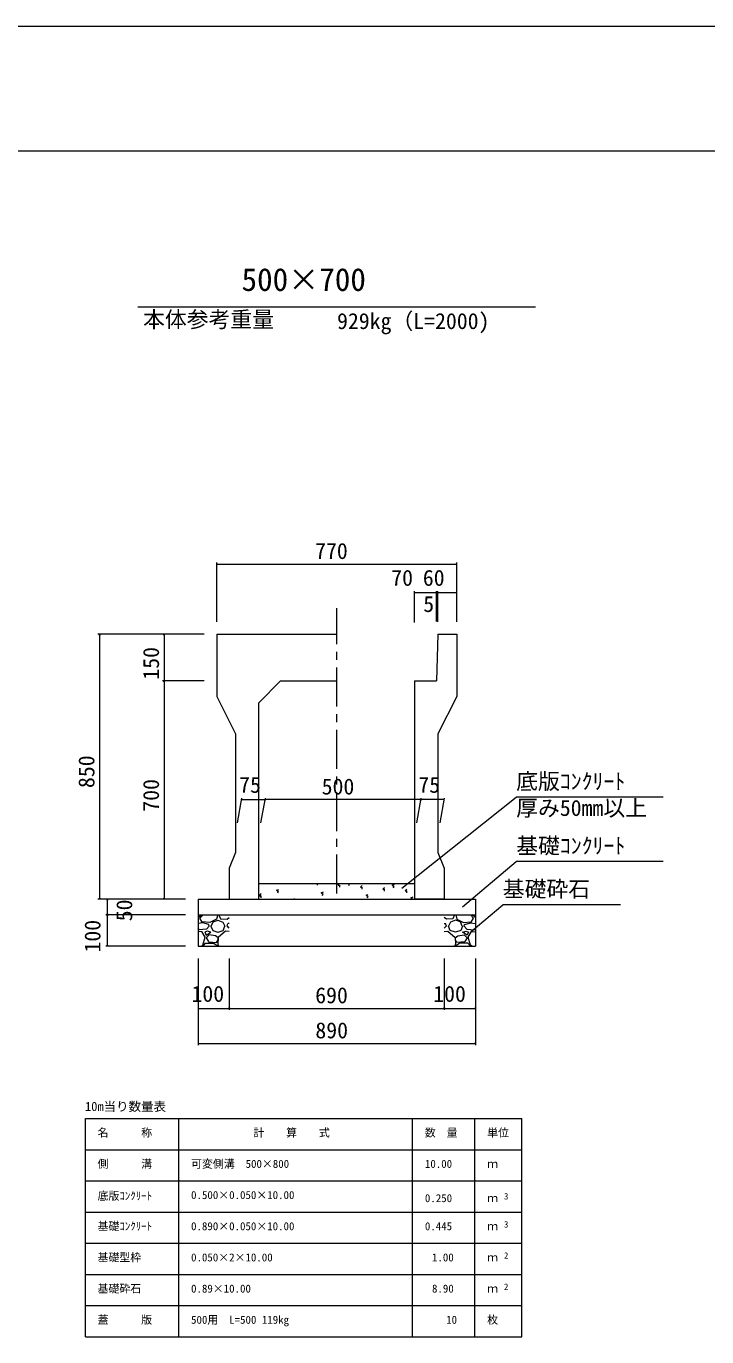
# Model space of a CAD drawing. Units: millimetres on the paper, scale 1:20. Extents: x 0 to 841, y 0 to 594.
# Drawn here: x 413.6 to 522.8, y 383.9 to 594 of the extents above; entities that cross this region are included whole.
import ezdxf
from ezdxf.enums import TextEntityAlignment as Align

# ---------------------------------------------------------------- set-up
doc = ezdxf.new("R2010")
doc.units = ezdxf.units.MM
doc.linetypes.add('USER1', pattern=[10, 6.25, -1.25, 1.25, -1.25])
for name, color, linetype, lineweight in [('D-STR-DIM（寸法）', 7, 'Continuous', 18), ('D-STR-HTXT（旗揚げ）', 4, 'Continuous', 18), ('D-STR-STRn（構造物）', 5, 'Continuous', 18), ('D-STR（構造物外形線）', 1, 'Continuous', 18), ('D-TTL(外枠）', 2, 'Continuous', 18), ('DEFPOINTS_2', 8, 'Continuous', 18)]:
    doc.layers.add(name, color=color, linetype=linetype, lineweight=lineweight)
doc.layers.add('D-STR-TXT（文字）', color=7, linetype='Continuous')
doc.styles.add('ＭＳ ゴシック', font='')
doc.styles.get('ＭＳ ゴシック').set_extended_font_data('MS Gothic')

msp = doc.modelspace()

# ---------------------------------------------------------------- linework, layer by layer
at = {"layer": 'D-STR-DIM（寸法）'}
for p, q in [((444.147, 498.518), (444.147, 508.007)), ((444.147, 507.757), (444.297, 507.782)), ((444.147, 507.757), (444.167, 507.757)), ((444.297, 507.732), (444.147, 507.757)), ((444.167, 507.757), (482.627, 507.757)), ((482.497, 507.782), (482.647, 507.757)), ((482.647, 507.757), (482.497, 507.732)), ((482.647, 507.757), (482.627, 507.757)), ((482.647, 498.518), (482.647, 508.007)), ((475.897, 498.41), (475.897, 503.425)), ((475.897, 503.175), (476.047, 503.2)), ((475.897, 503.175), (475.917, 503.175)), ((476.047, 503.15), (475.897, 503.175)), ((475.917, 503.175), (479.377, 503.175)), ((479.247, 503.2), (479.397, 503.175)), ((479.397, 503.175), (479.247, 503.15)), ((479.397, 503.175), (479.377, 503.175)), ((479.397, 498.552), (479.397, 503.425)), ((479.397, 498.552), (479.397, 503.425)), ((479.397, 503.175), (479.547, 503.2)), ((479.397, 503.175), (479.417, 503.175)), ((479.547, 503.15), (479.397, 503.175)), ((479.627, 503.175), (479.417, 503.175)), ((479.497, 503.2), (479.647, 503.175)), ((479.647, 503.175), (479.497, 503.15)), ((479.647, 503.175), (479.627, 503.175)), ((479.647, 498.518), (479.647, 503.425)), ((479.647, 498.518), (479.647, 503.425)), ((479.647, 503.175), (479.797, 503.2)), ((479.647, 503.175), (479.667, 503.175)), ((479.797, 503.15), (479.647, 503.175)), ((479.667, 503.175), (482.627, 503.175)), ((482.497, 503.2), (482.647, 503.175)), ((482.647, 503.175), (482.497, 503.15)), ((482.647, 503.175), (482.627, 503.175)), ((482.647, 498.518), (482.647, 503.425)), ((442.147, 496.518), (425.1, 496.518)), ((425.325, 496.368), (425.35, 496.518)), ((425.35, 496.518), (425.35, 496.498)), ((425.35, 496.518), (425.375, 496.368)), ((425.35, 496.498), (425.35, 454.038)), ((442.147, 496.518), (435.46, 496.518)), ((435.685, 496.368), (435.71, 496.518)), ((435.71, 496.518), (435.71, 496.498)), ((435.71, 496.518), (435.735, 496.368)), ((435.71, 496.498), (435.71, 489.038)), ((442.147, 489.018), (435.46, 489.018)), ((442.147, 489.018), (435.46, 489.018)), ((435.71, 489.018), (435.685, 489.168)), ((435.685, 488.868), (435.71, 489.018)), ((435.735, 489.168), (435.71, 489.018)), ((435.71, 489.018), (435.71, 489.038)), ((435.71, 489.018), (435.71, 488.998)), ((435.71, 489.018), (435.735, 488.868)), ((435.71, 488.998), (435.71, 454.038)), ((447.499, 466.271), (448.199, 470.238)), ((448.155, 469.988), (448.305, 470.013)), ((448.155, 469.988), (448.175, 469.988)), ((448.305, 469.963), (448.155, 469.988)), ((448.175, 469.988), (451.885, 469.988)), ((451.249, 466.271), (451.949, 470.238)), ((451.249, 466.271), (451.949, 470.238)), ((451.755, 470.013), (451.905, 469.988)), ((451.905, 469.988), (451.755, 469.963)), ((451.905, 469.988), (451.885, 469.988)), ((451.905, 469.988), (452.055, 470.013)), ((451.905, 469.988), (451.925, 469.988)), ((452.055, 469.963), (451.905, 469.988)), ((476.885, 469.988), (451.925, 469.988)), ((476.249, 466.271), (476.949, 470.238)), ((476.249, 466.271), (476.949, 470.238)), ((476.755, 470.013), (476.905, 469.988)), ((476.905, 469.988), (476.755, 469.963)), ((476.905, 469.988), (476.885, 469.988)), ((476.905, 469.988), (477.055, 470.013)), ((476.905, 469.988), (476.925, 469.988)), ((477.055, 469.963), (476.905, 469.988)), ((480.635, 469.988), (476.925, 469.988)), ((479.999, 466.271), (480.699, 470.238)), ((480.505, 470.013), (480.655, 469.988)), ((480.655, 469.988), (480.505, 469.963)), ((480.655, 469.988), (480.635, 469.988)), ((439.147, 454.018), (425.1, 454.018)), ((425.35, 454.018), (425.325, 454.168)), ((425.375, 454.168), (425.35, 454.018)), ((425.35, 454.018), (425.35, 454.038)), ((439.147, 454.018), (426.35, 454.018)), ((426.575, 453.868), (426.6, 454.018)), ((426.6, 454.018), (426.6, 453.998)), ((426.6, 454.018), (426.625, 453.868)), ((426.6, 453.998), (426.6, 451.538)), ((439.147, 454.018), (435.46, 454.018)), ((435.71, 454.018), (435.685, 454.168)), ((435.735, 454.168), (435.71, 454.018)), ((435.71, 454.018), (435.71, 454.038)), ((439.147, 451.518), (426.35, 451.518)), ((439.147, 451.518), (426.35, 451.518)), ((426.6, 451.518), (426.575, 451.668)), ((426.575, 451.368), (426.6, 451.518)), ((426.625, 451.668), (426.6, 451.518)), ((426.6, 451.518), (426.6, 451.538)), ((426.6, 451.518), (426.6, 451.498)), ((426.6, 451.518), (426.625, 451.368)), ((426.6, 451.498), (426.6, 446.538)), ((439.147, 446.518), (426.35, 446.518)), ((426.6, 446.518), (426.575, 446.668)), ((426.625, 446.668), (426.6, 446.518)), ((426.6, 446.518), (426.6, 446.538)), ((441.147, 444.518), (441.147, 430.646)), ((441.147, 444.518), (441.147, 436.268)), ((446.147, 444.518), (446.147, 436.268)), ((446.147, 444.518), (446.147, 436.268)), ((480.647, 444.518), (480.647, 436.268)), ((480.647, 444.518), (480.647, 436.268)), ((485.647, 444.518), (485.647, 436.268)), ((485.647, 444.518), (485.647, 430.646)), ((441.147, 436.518), (441.297, 436.543)), ((441.147, 436.518), (441.167, 436.518)), ((441.297, 436.493), (441.147, 436.518)), ((441.167, 436.518), (446.127, 436.518)), ((445.997, 436.543), (446.147, 436.518)), ((446.147, 436.518), (445.997, 436.493)), ((446.147, 436.518), (446.127, 436.518)), ((446.147, 436.518), (446.297, 436.543)), ((446.147, 436.518), (446.167, 436.518)), ((446.297, 436.493), (446.147, 436.518)), ((446.167, 436.518), (480.627, 436.518)), ((480.497, 436.543), (480.647, 436.518)), ((480.647, 436.518), (480.497, 436.493)), ((480.647, 436.518), (480.627, 436.518)), ((480.647, 436.518), (480.797, 436.543)), ((480.647, 436.518), (480.667, 436.518)), ((480.797, 436.493), (480.647, 436.518)), ((480.667, 436.518), (485.627, 436.518)), ((485.497, 436.543), (485.647, 436.518)), ((485.647, 436.518), (485.497, 436.493)), ((485.647, 436.518), (485.627, 436.518)), ((441.147, 430.896), (441.297, 430.921)), ((441.147, 430.896), (441.167, 430.896)), ((441.297, 430.871), (441.147, 430.896)), ((441.167, 430.896), (485.627, 430.896)), ((485.497, 430.921), (485.647, 430.896)), ((485.647, 430.896), (485.497, 430.871)), ((485.647, 430.896), (485.627, 430.896))]:
    msp.add_line(p, q, dxfattribs=at)
at = {"layer": 'D-STR-HTXT（旗揚げ）'}
for p, q in [((431.505, 549), (495.289, 549)), ((473.841, 455.784), (492.191, 470.379)), ((515.789, 470.379), (492.191, 470.379)), ((483.553, 452.788), (492.198, 460.051)), ((515.796, 460.051), (492.198, 460.051)), ((484.964, 448.859), (490.048, 453.12)), ((508.911, 453.12), (490.048, 453.12)), ((423.073, 418.861), (493.073, 418.861)), ((423.073, 383.861), (423.073, 418.861)), ((438.073, 383.861), (438.073, 418.861)), ((475.573, 383.861), (475.573, 418.861)), ((485.573, 402.861), (485.573, 418.861)), ((485.573, 383.861), (485.573, 418.861)), ((493.073, 383.861), (493.073, 418.861)), ((423.073, 413.861), (493.073, 413.861)), ((423.073, 408.861), (493.073, 408.861)), ((423.073, 403.861), (493.073, 403.861)), ((423.073, 398.861), (493.073, 398.861)), ((423.073, 393.861), (493.073, 393.861)), ((423.073, 388.861), (493.073, 388.861)), ((423.073, 383.861), (493.073, 383.861))]:
    msp.add_line(p, q, dxfattribs=at)
at = {"layer": 'D-STR-STRn（構造物）', "color": 7, "linetype": 'USER1'}
msp.add_line((463.397, 454.931), (463.397, 500.673), dxfattribs=at)
at = {"layer": 'D-STR-STRn（構造物）', "color": 7}
for p, q in [((450.897, 456.518), (475.897, 456.518)), ((460.324, 456.274), (460.279, 456.518)), ((463.65, 456.264), (463.864, 456.518)), ((463.65, 456.264), (463.949, 456.238)), ((463.91, 455.96), (463.852, 456.274)), ((465.339, 456.232), (465.435, 456.518)), ((465.364, 456.518), (465.379, 456.509)), ((467.237, 455.951), (467.478, 456.238)), ((472.316, 456.276), (472.666, 456.41)), ((472.316, 456.276), (472.565, 456.108)), ((472.525, 455.831), (472.626, 456.133)), ((450.897, 454.549), (451.284, 454.953)), ((450.897, 454.546), (451.339, 454.478)), ((451.296, 454.255), (451.241, 454.73)), ((453.743, 455.464), (454.093, 455.599)), ((453.744, 455.464), (453.992, 455.296)), ((453.952, 455.02), (454.054, 455.322)), ((456.518, 454.018), (456.62, 454.125)), ((460.929, 455.064), (461.279, 455.198)), ((460.929, 455.064), (461.178, 454.896)), ((461.138, 454.619), (461.239, 454.921)), ((467.237, 455.951), (467.536, 455.925)), ((467.496, 455.646), (467.439, 455.96)), ((468.115, 454.663), (468.465, 454.798)), ((468.115, 454.663), (468.364, 454.496)), ((468.324, 454.219), (468.425, 454.521)), ((470.823, 455.637), (471.064, 455.924)), ((470.823, 455.637), (471.122, 455.611)), ((471.083, 455.333), (471.025, 455.646)), ((474.409, 455.323), (474.65, 455.61)), ((474.409, 455.323), (474.708, 455.297)), ((474.669, 455.019), (474.611, 455.332)), ((475.3, 454.263), (475.65, 454.397)), ((475.3, 454.263), (475.549, 454.095)), ((475.576, 454.018), (475.611, 454.12))]:
    msp.add_line(p, q, dxfattribs=at)
at = {"layer": 'D-STR-STRn（構造物）'}
for p, q in [((441.147, 454.018), (441.147, 446.518)), ((441.147, 454.018), (485.647, 454.018)), ((485.647, 454.018), (485.647, 446.518)), ((441.147, 451.518), (485.647, 451.518)), ((441.147, 451.084), (441.71, 451.518)), ((441.91, 450.21), (441.147, 450.13)), ((441.455, 450.966), (441.952, 451.518)), ((441.815, 450.364), (441.465, 450.964)), ((443.052, 450.277), (441.802, 450.377)), ((442.904, 449.969), (441.904, 450.219)), ((442.955, 449.716), (442.505, 449.216)), ((442.956, 449.713), (442.906, 449.963)), ((444.108, 450.813), (443.058, 450.263)), ((443.201, 449.718), (443.501, 449.018)), ((443.254, 449.716), (443.554, 450.416)), ((443.556, 450.416), (444.356, 450.666)), ((444.307, 451.516), (444.107, 450.816)), ((444.354, 450.666), (445.154, 450.366)), ((444.478, 451.518), (444.747, 450.878)), ((444.753, 450.864), (445.803, 450.814)), ((445.156, 450.365), (445.456, 449.715)), ((445.204, 449.018), (445.454, 449.718)), ((445.804, 449.717), (445.954, 450.117)), ((446.147, 449.358), (445.804, 449.733)), ((445.806, 450.82), (446.147, 451.083)), ((446.147, 450.13), (445.96, 450.11)), ((480.988, 450.82), (480.647, 451.083)), ((480.647, 450.13), (480.834, 450.11)), ((480.647, 449.358), (480.99, 449.733)), ((480.989, 449.717), (480.839, 450.117)), ((482.041, 450.864), (480.991, 450.814)), ((481.637, 450.365), (481.337, 449.715)), ((481.59, 449.018), (481.34, 449.718)), ((482.44, 450.666), (481.64, 450.366)), ((482.316, 451.518), (482.046, 450.878)), ((483.238, 450.416), (482.438, 450.666)), ((482.486, 451.516), (482.686, 450.816)), ((482.686, 450.813), (483.736, 450.263)), ((483.539, 449.716), (483.239, 450.416)), ((483.592, 449.718), (483.292, 449.018)), ((483.741, 450.277), (484.991, 450.377)), ((483.838, 449.713), (483.888, 449.963)), ((483.838, 449.716), (484.288, 449.216)), ((483.89, 449.969), (484.89, 450.219)), ((485.338, 450.966), (484.841, 451.518)), ((484.884, 450.21), (485.647, 450.13)), ((484.978, 450.364), (485.328, 450.964)), ((485.647, 451.084), (485.084, 451.518)), ((441.354, 449.133), (441.147, 449.358)), ((441.757, 448.811), (441.147, 448.862)), ((442.502, 449.219), (441.352, 449.119)), ((442.316, 447.919), (441.766, 448.819)), ((441.906, 446.665), (442.306, 447.915)), ((442.254, 448.766), (442.454, 448.266)), ((442.605, 448.914), (442.255, 448.764)), ((442.454, 448.267), (443.204, 448.717)), ((442.454, 447.818), (442.854, 447.218)), ((442.955, 448.316), (442.455, 447.816)), ((443.207, 448.717), (442.607, 448.917)), ((443.961, 448.169), (442.961, 448.319)), ((443.502, 449.013), (444.352, 448.763)), ((444.366, 447.806), (443.966, 448.156)), ((444.403, 447.869), (444.353, 446.819)), ((444.356, 447.516), (444.356, 447.816)), ((444.358, 448.763), (445.208, 449.013)), ((445.557, 448.916), (444.407, 447.866)), ((446.147, 448.862), (445.557, 448.911)), ((480.647, 448.862), (481.237, 448.911)), ((481.237, 448.916), (482.387, 447.866)), ((482.435, 448.763), (481.585, 449.013)), ((482.39, 447.869), (482.44, 446.819)), ((482.428, 447.806), (482.828, 448.156)), ((482.438, 447.516), (482.438, 447.816)), ((483.292, 449.013), (482.442, 448.763)), ((482.832, 448.169), (483.832, 448.319)), ((483.586, 448.717), (484.186, 448.917)), ((484.34, 448.267), (483.59, 448.717)), ((483.838, 448.316), (484.338, 447.816)), ((484.34, 447.818), (483.94, 447.218)), ((484.189, 448.914), (484.539, 448.764)), ((484.292, 449.219), (485.442, 449.119)), ((484.54, 448.766), (484.34, 448.266)), ((484.477, 447.919), (485.027, 448.819)), ((484.888, 446.665), (484.488, 447.915)), ((485.037, 448.811), (485.647, 448.862)), ((485.44, 449.133), (485.647, 449.358)), ((441.147, 446.518), (474.647, 446.518)), ((441.147, 446.518), (485.647, 446.518)), ((441.71, 446.518), (441.906, 446.67)), ((441.952, 446.518), (442.355, 446.966)), ((442.356, 446.966), (443.656, 446.966)), ((442.857, 447.214), (444.107, 447.064)), ((443.654, 446.978), (444.304, 446.528)), ((444.107, 447.067), (444.357, 447.517)), ((444.347, 446.828), (444.478, 446.518)), ((482.446, 446.828), (482.316, 446.518)), ((482.687, 447.067), (482.437, 447.517)), ((483.14, 446.978), (482.49, 446.528)), ((483.937, 447.214), (482.687, 447.064)), ((484.438, 446.966), (483.138, 446.966)), ((484.841, 446.518), (484.438, 446.966)), ((485.084, 446.518), (484.888, 446.67))]:
    msp.add_line(p, q, dxfattribs=at)
at = {"layer": 'D-STR（構造物外形線）'}
for p, q in [((444.147, 496.518), (463.397, 496.518)), ((444.147, 496.518), (444.147, 486.518)), ((479.647, 496.518), (479.397, 489.018)), ((479.647, 496.518), (482.647, 496.518)), ((482.647, 496.518), (482.647, 486.518)), ((454.397, 489.018), (450.897, 485.518)), ((454.397, 489.018), (463.397, 489.018)), ((475.897, 489.018), (475.897, 454.018)), ((475.897, 489.018), (479.397, 489.018)), ((444.147, 486.518), (447.147, 480.518)), ((450.897, 454.018), (450.897, 485.518)), ((482.647, 486.518), (479.647, 480.518)), ((447.147, 480.518), (447.147, 461.518)), ((479.647, 480.518), (479.647, 461.518)), ((447.147, 461.518), (446.147, 459.018)), ((479.647, 461.518), (480.647, 459.018)), ((446.147, 459.018), (446.147, 454.018)), ((480.647, 459.018), (480.647, 454.018)), ((446.147, 454.018), (450.897, 454.018)), ((480.647, 454.018), (475.897, 454.018))]:
    msp.add_line(p, q, dxfattribs=at)
at = {"layer": 'D-TTL(外枠）'}
msp.add_line((25, 574), (820, 574), dxfattribs=at)
at = {"layer": 'DEFPOINTS_2'}
msp.add_line((0, 594), (841, 594), dxfattribs=at)

# ---------------------------------------------------------------- texts
at = {"layer": 'D-STR-DIM（寸法）', "style": 'ＭＳ ゴシック'}
for s, p in [('770', (459.932, 507.807)), ('70', (472.147, 503.5)), ('60', (477.217, 503.5)), ('5', (477.284, 499.304)), ('75', (447.747, 470.313)), ('500', (460.985, 470.038)), ('75', (476.497, 470.313)), ('100', (440.102, 436.798)), ('690', (459.95, 436.568)), ('100', (478.883, 436.798)), ('890', (459.977, 430.946))]:
    msp.add_text(s, height=2.566, dxfattribs=at).set_placement(p, align=Align.BOTTOM_LEFT)
for s, p in [('150', (435.66, 489.224)), ('850', (425.3, 471.848)), ('700', (435.66, 468.054)), ('50', (431.369, 450.485)), ('100', (426.275, 445.474))]:
    msp.add_text(s, height=2.566, rotation=90, dxfattribs=at).set_placement(p, align=Align.BOTTOM_LEFT)
at = {"layer": 'D-STR-TXT（文字）', "style": 'ＭＳ ゴシック'}
for s, height, p in [('500×700', 3.666, (448.131, 550.449)), ('本体参考重量', 2.566, (432.336, 544.933)), ('929kg（L=2000)', 2.566, (463.456, 544.67)), ('底版ｺﾝｸﾘｰﾄ', 2.566, (492.191, 470.879)), ('厚み50mm以上', 2.566, (492.191, 466.607)), ('基礎ｺﾝｸﾘｰﾄ', 2.566, (492.198, 460.551)), ('基礎砕石', 2.566, (490.048, 453.62)), ('10m当り数量表', 1.466, (423.018, 419.623)), ('名\u3000\u3000\u3000称', 1.283, (425.034, 415.562)), ('計\u3000\u3000算\u3000\u3000式', 1.283, (450.038, 415.562)), ('数\u3000量', 1.283, (477.534, 415.562)), ('単位', 1.283, (487.534, 415.562)), ('側\u3000\u3000\u3000溝', 1.283, (425.034, 410.562)), ('可変側溝\u3000500×800', 1.283, (440.034, 410.562)), ('10.00', 1.283, (477.548, 410.562)), ('ｍ', 1.283, (487.534, 410.562)), ('底版ｺﾝｸﾘｰﾄ', 1.283, (425.034, 405.43)), ('0.500×0.050×10.00', 1.283, (440.034, 405.562)), ('0.250', 1.283, (477.548, 405.062)), ('ｍ', 1.283, (487.534, 405.062)), ('3', 1.026, (490.236, 405.565)), ('基礎ｺﾝｸﾘｰﾄ', 1.283, (425.034, 400.562)), ('0.890×0.050×10.00', 1.283, (440.034, 400.562)), ('0.445', 1.283, (477.548, 400.562)), ('ｍ', 1.283, (487.534, 400.562)), ('3', 1.026, (490.236, 401.065)), ('基礎型枠', 1.283, (425.034, 395.562)), ('0.050×2×10.00', 1.283, (440.034, 395.562)), ('1.00', 1.283, (478.685, 395.562)), ('2', 1.026, (490.236, 396.065)), ('ｍ', 1.283, (487.534, 395.562)), ('基礎砕石', 1.283, (425.034, 390.562)), ('0.89×10.00', 1.283, (440.034, 390.562)), ('8.90', 1.283, (478.685, 390.562)), ('ｍ', 1.283, (487.534, 390.562)), ('2', 1.026, (490.236, 391.065)), ('蓋\u3000\u3000\u3000版', 1.283, (425.034, 385.562)), ('500用\u3000L=500 119kg', 1.283, (440.034, 385.562)), ('10', 1.283, (480.959, 385.562)), ('枚', 1.283, (487.534, 385.562))]:
    msp.add_text(s, height=height, dxfattribs=at).set_placement(p, align=Align.BOTTOM_LEFT)

doc.saveas('drawing.dxf')
